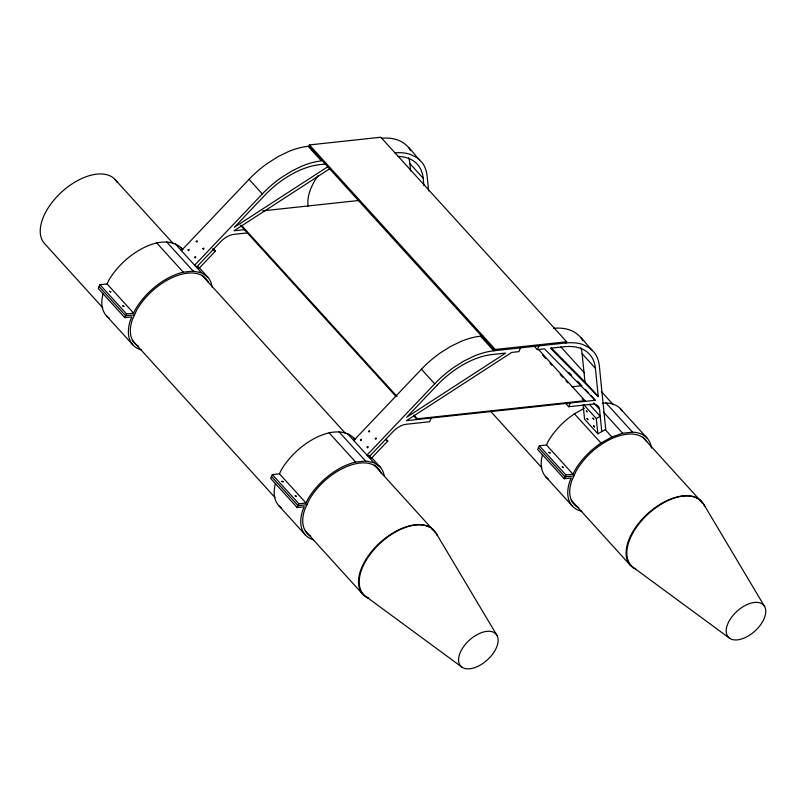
<?xml version="1.0" encoding="UTF-8"?>
<svg xmlns="http://www.w3.org/2000/svg" width="806" height="806" viewBox="0 0 806 806"><rect width="100%" height="100%" fill="white"/><g stroke="black" fill="none" stroke-linecap="round" stroke-linejoin="round"><path stroke-width="1.21" d="M212.038 286.996A50.496 28.26 -42.3 0 0 207.676 277.012L201.48 272.76L193.168 271.108L183.284 272.176A50.496 28.26 -42.3 0 0 135.156 309.847L133.645 313.151L107.097 283.934L99.954 284.699L98.251 288.447L124.799 317.665L131.942 316.899L130.431 320.204A50.496 28.26 -42.3 0 0 141.292 349.935M107.097 283.934L108.598 280.619A50.496 28.26 -42.3 0 1 156.737 242.949C165.855 240.944 176.574 241.84 182.781 249.618M124.799 317.665L126.512 313.927L133.645 313.151M566.678 341.784L380.795 137.232L309.413 144.929L308.91 146.057L494.783 350.61L495.297 349.482L566.678 341.784L566.165 342.903L493.816 350.791A71.422 39.968 -42.3 0 0 473.968 356.151L463.641 361.199L453.446 367.627A71.422 39.968 -42.3 0 0 434.696 383.847L366.962 455.168L371.435 458.241L387.746 441.073L386.084 439.25M384.23 475.711A50.496 28.26 -42.3 0 0 380.049 466.906L373.853 462.654L365.541 461.002L355.668 462.07A50.496 28.26 -42.3 0 0 307.529 499.74L306.018 503.045L279.47 473.827L272.327 474.593L270.625 478.341L297.182 507.558L304.315 506.793L302.804 510.097A50.496 28.26 -42.3 0 0 313.665 539.839M279.47 473.827L280.972 470.523A50.496 28.26 -42.3 0 1 329.11 432.842C338.228 430.837 348.948 431.734 355.154 439.512M297.182 507.558L298.885 503.821L306.018 503.045M582.144 398.638L584.672 401.428L585.015 400.683L417.276 418.788L416.944 419.533L413.559 415.815M431.26 418.002L429.558 421.75L406.224 424.268A15.999 8.957 -42.3 0 0 392.975 431.673L369.198 456.71M520.575 347.9L518.873 351.648L511.739 352.413L406.405 420.682L595.251 400.29L591.1 395.726M534.015 345.986L537.33 349.643L539.033 345.895M651.409 448.055A50.496 28.26 -42.3 0 0 632.539 432.167L622.665 433.235L611.905 436.943L600.994 443.048A50.496 28.26 -42.3 0 0 574.537 470.906L573.026 474.21L546.468 444.993L539.335 445.768L537.632 449.506L564.18 478.724L571.323 477.958L569.812 481.263A50.496 28.26 -42.3 0 0 581.831 511.296M546.468 444.993L547.979 441.688A50.496 28.26 -42.3 0 1 574.436 413.821L584.259 408.33M565.379 403.06L568.693 406.718L570.396 402.97M564.18 478.724L565.893 474.986L573.026 474.21M181.31 250.666L249.044 179.345A71.422 39.968 -42.3 0 1 267.794 163.124L277.989 156.686L288.316 151.649A71.422 39.968 -42.3 0 1 308.164 146.289L321.433 160.898A71.422 39.968 -42.3 0 0 301.595 166.258L291.258 171.305L281.062 177.733A71.422 39.968 -42.3 0 0 262.323 193.954L194.578 265.275L199.062 268.348L215.363 251.18L212.875 248.439M196.825 266.806L220.602 241.78A15.999 8.957 -42.3 0 1 233.841 234.365L247.351 232.914M353.683 440.56L421.417 369.239A71.422 39.968 -42.3 0 1 440.167 353.018L450.363 346.59L460.7 341.543A71.422 39.968 -42.3 0 1 480.537 336.183L482.965 335.921M328.042 166.59L234.304 227.342L264.559 195.485A66.656 37.298 -42.3 0 1 319.73 164.636L325.906 163.971M329.886 168.666L234.032 230.788L245.215 229.579M313.161 150.178L312.134 149.997L312.305 149.382M553.682 328.284A71.422 39.968 -42.3 0 1 569.278 329.805C580.522 333.301 585.982 344.978 594.213 352.424A71.422 39.968 -42.3 0 1 599.352 366.065L605.729 429.386L597.84 433.789L596.309 418.546L600.248 416.339L589.458 404.471M318.793 156.686L319.589 157.563M262.696 210.86L359.083 200.452M134.562 314.834L125.655 315.791L99.098 286.573M537.33 349.643L544.473 348.867L595.251 400.29M572.038 386.749L581.972 385.681M568.693 406.718L592.027 404.199A15.999 8.957 -42.3 0 1 599.543 409.357L601.78 431.583M602.284 403.343L605.991 402.95A50.496 28.26 -42.3 0 1 622.01 410.798M306.935 504.727L298.029 505.694L271.481 476.467M573.943 475.893L565.036 476.86L538.479 447.632M213.127 249.638L215.363 251.18M385.5 439.532L387.746 441.073M729.672 638.312L633.798 567.807A47.645 26.689 -42.2 0 1 649.979 512.374A47.645 26.689 -42.2 0 1 704.726 506.45M366.176 596.722L462.04 667.227M419.624 159.8L416.883 157.593L410.314 154.369A71.422 39.968 -42.3 0 0 394.718 152.848M591.866 349.844L589.126 347.638L582.557 344.414A71.422 39.968 -42.3 0 0 565.802 343.003M551.385 347.93L584.975 381.943L598.254 396.552L595.402 368.271L582.123 353.653A66.656 37.298 -42.3 0 0 580.925 347.799M598.254 396.552L550.518 348.212L564.099 346.751A66.656 37.298 -42.3 0 1 595.402 368.271M568.845 372.382L571.474 375.042M577.6 381.248L581.106 384.794M408.682 157.754A66.656 37.298 -42.3 0 1 409.881 163.608L423.16 178.227L423.906 185.602M620.499 408.854L647.057 438.071M560.835 346.902L584.471 372.946M601.357 391.555L613.175 404.582M642.725 437.134L700.968 501.322M605.991 402.95L632.539 432.167M585.297 389.328L588.612 392.985M603.583 412.229L622.665 433.235M593.74 402.97L599.543 409.357M538.549 349.542L585.015 400.683M542.428 354.942L545.813 358.66M550.035 363.305L551.727 365.168M560.17 374.468L562.709 377.258M566.084 380.976L567.777 382.83M583.856 404.854L596.309 418.546M605.266 429.638L611.905 436.943M597.84 433.789L584.562 419.18L583.141 405.106M574.436 413.821L600.994 443.048M309.413 144.929L495.297 349.482M480.537 336.183L493.816 350.791M539.335 445.768L565.893 474.986M491.136 411.886L541.783 467.692M571.333 500.254L630.423 565.369M545.753 476.779L572.3 505.997M249.044 179.345L262.323 193.954M421.417 369.239L434.696 383.847M241.538 225.388L397.005 396.471M413.901 415.07L417.276 418.788M240.349 225.206L395.817 396.29M198.548 266.967L207.676 277.012M371.747 457.778L380.049 466.906M197.399 266.524L199.062 268.348M368.947 455.501L371.435 458.241M174.932 243.533L201.48 272.76M347.305 433.437L373.853 462.654M115.097 179.536L173.34 243.724M202.044 275.35L345.552 433.487M374.256 465.122L433.346 530.237M166.61 241.881L193.168 271.108M338.983 431.784L365.541 461.002M156.737 242.949L183.284 272.176M329.11 432.842L355.668 462.07M99.954 284.699L126.512 313.927M272.327 474.593L298.885 503.821M102.795 307.771L44.552 243.583A47.645 26.689 -42.2 0 1 64.218 189.753A47.645 26.689 -42.2 0 1 117.142 182.388M132.345 340.323L274.997 497.534M305.393 531.023L362.791 594.284M106.372 315.72L132.93 344.938M278.745 505.614L305.303 534.831M703.719 504.274L764.622 606.545A23.817 13.349 -42.2 0 1 742.376 638.725A23.817 13.349 -42.2 0 1 730.921 618.162A23.817 13.349 -42.2 0 1 764.622 606.545M436.086 533.189L497 635.46A23.817 13.349 -42.2 0 1 474.744 667.63A23.817 13.349 -42.2 0 1 463.289 647.077A23.817 13.349 -42.2 0 1 497 635.46M582.123 353.653L584.975 381.943M428.611 190.911L427.109 176.02A71.422 39.968 -42.3 0 0 421.971 162.379C413.74 154.933 408.279 143.256 397.036 139.76A71.422 39.968 -42.3 0 0 381.44 138.239M409.881 163.608L410.627 170.993M408.692 147.77A71.422 39.968 -42.3 0 1 410.627 150.702M281.546 508.052A50.496 28.26 -42.3 0 1 275.491 483.388M353.491 437.688A50.496 28.26 -42.3 0 1 355.003 439.633M310.753 536.202A48.118 26.93 -42.3 0 1 304.688 509.664L309.182 499.791A48.118 26.93 -42.3 0 1 349.129 465.667A48.118 26.93 -42.3 0 1 381.369 473.596M398.164 156.455A66.656 37.298 -42.3 0 1 423.16 178.227M109.173 318.158A50.496 28.26 -42.3 0 1 103.118 293.485M181.118 247.795A50.496 28.26 -42.3 0 1 182.63 249.739M138.38 346.308A48.118 26.93 -42.3 0 1 132.315 319.77L136.808 309.897A48.118 26.93 -42.3 0 1 175.899 276.085A48.118 26.93 -42.3 0 1 208.522 282.574M578.839 507.951A48.118 26.93 -42.3 0 1 571.696 480.829L576.189 470.956A48.118 26.93 -42.3 0 1 613.537 437.849A48.118 26.93 -42.3 0 1 646.734 441.537M548.554 479.217A50.496 28.26 -42.3 0 1 542.498 454.554M580.935 337.815A71.422 39.968 -42.3 0 1 582.869 340.747M308.224 206.356A47.645 26.689 -42.2 0 1 318.058 175.678M636.266 569.389A47.645 26.689 -42.2 0 1 644.729 516.465A47.645 26.689 -42.2 0 1 702.399 503.166M368.251 597.931A47.645 26.689 -42.2 0 1 380.805 542.66A47.645 26.689 -42.2 0 1 437.094 535.365M368.644 598.304A47.645 26.689 -42.2 0 1 372.906 549.914A47.645 26.689 -42.2 0 1 429.689 527.295M431.643 528.645A47.645 26.689 -42.2 0 1 434.766 532.071M586.335 410.859L587.1 412.007L586.415 410.768M587.1 418.485L587.866 419.634L587.1 418.485M592.974 418.163L593.74 419.311L592.974 418.163M593.74 425.79L594.506 426.938L593.74 425.79M109.505 291.349L110.825 291.893L109.505 291.349M122.774 305.968L124.104 306.502L122.824 305.877M281.878 481.253L283.198 481.787L281.878 481.253M295.157 495.861L296.477 496.395L295.197 495.781M484.265 339.447L485.585 339.991L484.265 339.447M490.904 346.751L492.224 347.295L490.955 346.671M548.876 452.418L550.206 452.952L548.876 452.418M562.155 467.027L563.475 467.561L562.205 466.946M196.231 241.437C197.299 243.674 197.863 239.16 196.231 241.437M368.614 431.341C369.672 433.578 370.236 429.064 368.614 431.341M188.08 250.011C189.098 252.278 189.753 247.764 188.08 250.011M360.453 439.905C361.471 442.172 362.126 437.658 360.453 439.905M194.75 257.205C195.344 259.683 196.714 255.24 194.75 257.205M202.9 248.621C203.495 251.089 204.865 246.656 202.9 248.621M367.123 447.098C367.717 449.577 369.088 445.144 367.123 447.098M375.284 438.514C375.878 440.993 377.238 436.55 375.284 438.514M436.933 385.389L406.677 417.246L505.684 353.068L492.103 354.539A66.656 37.298 -42.3 0 0 436.933 385.389"/></g></svg>
